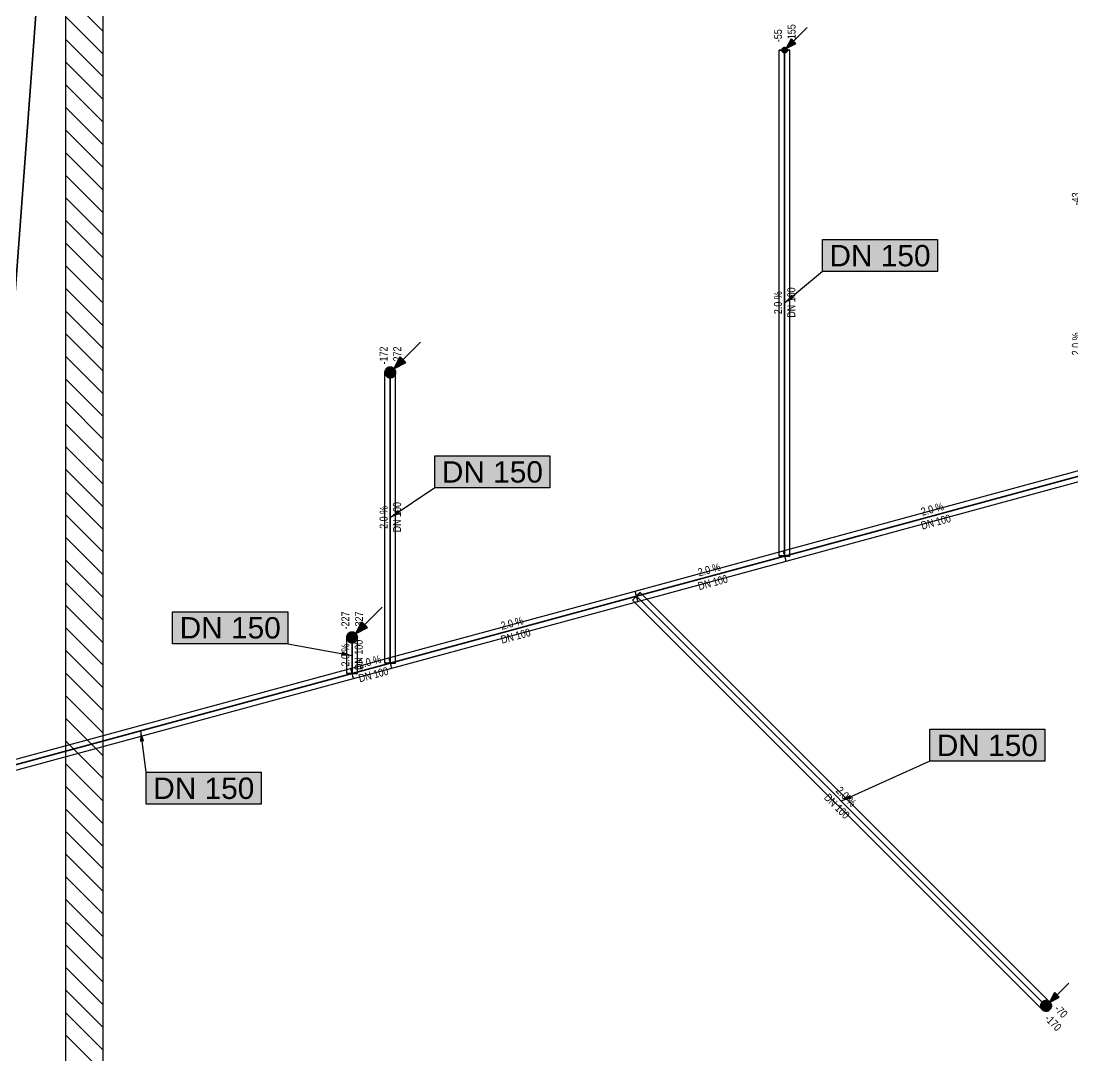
# Model space of a CAD drawing. Extents: x 1 to 1003, y -25 to 594.
# Drawn here: x 608.8 to 707.4, y 221.9 to 318.9 of the extents above; entities that cross this region are included whole.
import ezdxf

# ---------------------------------------------------------------- set-up
doc = ezdxf.new("R2010")
doc.units = 0
doc.layers.get('0').update_dxf_attribs({"lineweight": 25})
doc.layers.add('A_Aussenwand', color=7, linetype='Continuous', lineweight=25)
for name, color, linetype, lineweight, true_color in [('S_Regenwasser', 7, 'Continuous', 35, 0x0080ff), ('S_Schmutzwasser', 7, 'Continuous', 35, 0x808040), ('S_Text', 7, 'Continuous', 25, 0x004c00)]:
    doc.layers.add(name, color=color, linetype=linetype, lineweight=lineweight, true_color=true_color)
doc.styles.get("Standard").update_dxf_attribs({"font": 'arial.ttf'})

# ---------------------------------------------------------------- blocks, each defined once
blk = doc.blocks.new('Fallleitung Abwasser-A01H5FFBDT', base_point=(639.332, 260.644))
at = {"color": 0, "lineweight": -2}
for p, q in [((640.185, 261.497), (642.66, 263.972)), ((640.762, 262.606), (640.185, 261.497)), ((640.762, 262.606), (641.294, 262.074)), ((639.349, 261.273), (639.336, 261.209)), ((639.37, 261.335), (639.349, 261.273)), ((639.399, 261.394), (639.37, 261.335)), ((639.435, 261.448), (639.399, 261.394)), ((639.478, 261.497), (639.435, 261.448)), ((639.527, 261.54), (639.478, 261.497)), ((639.582, 261.577), (639.527, 261.54)), ((639.64, 261.605), (639.582, 261.577)), ((639.702, 261.626), (639.64, 261.605)), ((639.766, 261.639), (639.702, 261.626)), ((639.832, 261.644), (639.766, 261.639)), ((639.897, 261.639), (639.832, 261.644)), ((639.961, 261.626), (639.897, 261.639)), ((640.023, 261.605), (639.961, 261.626)), ((640.082, 261.577), (640.023, 261.605)), ((640.136, 261.54), (640.082, 261.577)), ((640.185, 261.497), (640.136, 261.54)), ((641.294, 262.074), (640.185, 261.497)), ((640.228, 261.448), (640.185, 261.497)), ((640.265, 261.394), (640.228, 261.448)), ((640.294, 261.335), (640.265, 261.394)), ((640.315, 261.273), (640.294, 261.335)), ((640.327, 261.209), (640.315, 261.273)), ((639.336, 261.209), (639.332, 261.144)), ((639.332, 261.144), (639.336, 261.078)), ((639.336, 261.078), (639.349, 261.014)), ((639.349, 261.014), (639.37, 260.952)), ((639.37, 260.952), (639.399, 260.894)), ((639.399, 260.894), (639.435, 260.839)), ((639.435, 260.839), (639.478, 260.79)), ((639.478, 260.79), (639.527, 260.747)), ((639.527, 260.747), (639.582, 260.71)), ((639.582, 260.71), (639.64, 260.682)), ((639.64, 260.682), (639.702, 260.661)), ((639.702, 260.661), (639.766, 260.648)), ((639.766, 260.648), (639.832, 260.644)), ((639.832, 260.644), (639.897, 260.648)), ((639.897, 260.648), (639.961, 260.661)), ((639.961, 260.661), (640.023, 260.682)), ((640.023, 260.682), (640.082, 260.71)), ((640.082, 260.71), (640.136, 260.747)), ((640.136, 260.747), (640.185, 260.79)), ((640.185, 260.79), (640.228, 260.839)), ((640.228, 260.839), (640.265, 260.894)), ((640.265, 260.894), (640.294, 260.952)), ((640.294, 260.952), (640.315, 261.014)), ((640.315, 261.014), (640.327, 261.078)), ((640.332, 261.144), (640.327, 261.209)), ((640.327, 261.078), (640.332, 261.144))]:
    blk.add_line(p, q, dxfattribs=at)
for points in [[(641.294, 262.074), (640.486, 262.074), (640.762, 262.606)], [(640.332, 261.144), (639.332, 261.144), (640.315, 261.273)], [(639.332, 261.144), (640.315, 261.273), (639.349, 261.273)], [(640.315, 261.273), (639.349, 261.273), (640.265, 261.394)], [(639.349, 261.273), (640.265, 261.394), (639.399, 261.394)], [(640.265, 261.394), (639.399, 261.394), (640.185, 261.497)], [(639.399, 261.394), (640.185, 261.497), (639.478, 261.497)], [(640.185, 261.497), (639.478, 261.497), (640.082, 261.577)], [(639.478, 261.497), (640.082, 261.577), (639.582, 261.577)], [(640.082, 261.577), (639.582, 261.577), (639.961, 261.626)], [(639.582, 261.577), (639.961, 261.626), (639.702, 261.626)], [(639.961, 261.626), (639.702, 261.626), (639.832, 261.644)], [(640.185, 261.497), (641.294, 262.074), (640.486, 262.074)], [(639.349, 261.014), (640.332, 261.144), (639.332, 261.144)], [(640.315, 261.014), (639.349, 261.014), (640.332, 261.144)], [(639.399, 260.894), (640.315, 261.014), (639.349, 261.014)], [(640.265, 260.894), (639.399, 260.894), (640.315, 261.014)], [(639.478, 260.79), (640.265, 260.894), (639.399, 260.894)], [(640.185, 260.79), (639.478, 260.79), (640.265, 260.894)], [(639.582, 260.71), (640.185, 260.79), (639.478, 260.79)], [(640.082, 260.71), (639.582, 260.71), (640.185, 260.79)], [(639.702, 260.661), (640.082, 260.71), (639.582, 260.71)], [(639.961, 260.661), (639.702, 260.661), (640.082, 260.71)], [(639.832, 260.644), (639.961, 260.661), (639.702, 260.661)]]:
    blk.add_solid(points, dxfattribs=at)
blk = doc.blocks.new('Fallleitung Abwasser-A01H5FFDDT', base_point=(642.917, 285.484))
at = {"color": 0, "lineweight": -2}
for p, q in [((643.771, 286.337), (646.246, 288.812)), ((644.348, 287.446), (643.771, 286.337)), ((644.88, 286.914), (643.771, 286.337)), ((644.348, 287.446), (644.88, 286.914)), ((642.922, 286.049), (642.918, 285.984)), ((642.918, 285.984), (642.922, 285.918)), ((642.935, 286.113), (642.922, 286.049)), ((642.922, 285.918), (642.935, 285.854)), ((642.956, 286.175), (642.935, 286.113)), ((642.984, 286.234), (642.956, 286.175)), ((643.021, 286.288), (642.984, 286.234)), ((643.064, 286.337), (643.021, 286.288)), ((643.113, 286.38), (643.064, 286.337)), ((643.168, 286.417), (643.113, 286.38)), ((643.226, 286.446), (643.168, 286.417)), ((643.288, 286.467), (643.226, 286.446)), ((643.352, 286.479), (643.288, 286.467)), ((643.418, 286.484), (643.352, 286.479)), ((643.483, 286.479), (643.418, 286.484)), ((643.547, 286.467), (643.483, 286.479)), ((643.609, 286.446), (643.547, 286.467)), ((643.668, 286.417), (643.609, 286.446)), ((643.722, 286.38), (643.668, 286.417)), ((643.771, 286.337), (643.722, 286.38)), ((643.814, 286.288), (643.771, 286.337)), ((643.851, 286.234), (643.814, 286.288)), ((643.879, 286.175), (643.851, 286.234)), ((643.9, 286.113), (643.879, 286.175)), ((643.913, 286.049), (643.9, 286.113)), ((643.9, 285.854), (643.913, 285.918)), ((643.918, 285.984), (643.913, 286.049)), ((643.913, 285.918), (643.918, 285.984)), ((642.935, 285.854), (642.956, 285.792)), ((642.956, 285.792), (642.984, 285.734)), ((642.984, 285.734), (643.021, 285.679)), ((643.021, 285.679), (643.064, 285.63)), ((643.064, 285.63), (643.113, 285.587)), ((643.113, 285.587), (643.168, 285.551)), ((643.168, 285.551), (643.226, 285.522)), ((643.226, 285.522), (643.288, 285.501)), ((643.288, 285.501), (643.352, 285.488)), ((643.352, 285.488), (643.418, 285.484)), ((643.418, 285.484), (643.483, 285.488)), ((643.483, 285.488), (643.547, 285.501)), ((643.547, 285.501), (643.609, 285.522)), ((643.609, 285.522), (643.668, 285.551)), ((643.668, 285.551), (643.722, 285.587)), ((643.722, 285.587), (643.771, 285.63)), ((643.771, 285.63), (643.814, 285.679)), ((643.814, 285.679), (643.851, 285.734)), ((643.851, 285.734), (643.879, 285.792)), ((643.879, 285.792), (643.9, 285.854))]:
    blk.add_line(p, q, dxfattribs=at)
for points in [[(643.771, 286.337), (644.88, 286.914), (644.071, 286.914)], [(644.88, 286.914), (644.071, 286.914), (644.348, 287.446)], [(643.918, 285.984), (642.918, 285.984), (643.9, 286.113)], [(642.918, 285.984), (643.9, 286.113), (642.935, 286.113)], [(642.935, 285.854), (643.918, 285.984), (642.918, 285.984)], [(643.9, 286.113), (642.935, 286.113), (643.851, 286.234)], [(642.935, 286.113), (643.851, 286.234), (642.984, 286.234)], [(643.9, 285.854), (642.935, 285.854), (643.918, 285.984)], [(643.851, 286.234), (642.984, 286.234), (643.771, 286.337)], [(642.984, 286.234), (643.771, 286.337), (643.064, 286.337)], [(643.771, 286.337), (643.064, 286.337), (643.668, 286.417)], [(643.064, 286.337), (643.668, 286.417), (643.168, 286.417)], [(643.668, 286.417), (643.168, 286.417), (643.547, 286.467)], [(643.168, 286.417), (643.547, 286.467), (643.288, 286.467)], [(643.547, 286.467), (643.288, 286.467), (643.418, 286.484)], [(642.984, 285.734), (643.9, 285.854), (642.935, 285.854)], [(643.851, 285.734), (642.984, 285.734), (643.9, 285.854)], [(643.064, 285.63), (643.851, 285.734), (642.984, 285.734)], [(643.771, 285.63), (643.064, 285.63), (643.851, 285.734)], [(643.168, 285.551), (643.771, 285.63), (643.064, 285.63)], [(643.668, 285.551), (643.168, 285.551), (643.771, 285.63)], [(643.288, 285.501), (643.668, 285.551), (643.168, 285.551)], [(643.547, 285.501), (643.288, 285.501), (643.668, 285.551)], [(643.418, 285.484), (643.547, 285.501), (643.288, 285.501)]]:
    blk.add_solid(points, dxfattribs=at)
blk = doc.blocks.new('Fallleitung Abwasser-A01H5FFFDT', base_point=(704.378, 226.111))
at = {"color": 0, "lineweight": -2}
for p, q in [((705.232, 226.965), (706.999, 228.732)), ((705.693, 227.852), (705.232, 226.965)), ((705.693, 227.852), (706.119, 227.427)), ((704.416, 226.803), (704.395, 226.741)), ((704.445, 226.861), (704.416, 226.803)), ((704.481, 226.916), (704.445, 226.861)), ((704.525, 226.965), (704.481, 226.916)), ((704.574, 227.008), (704.525, 226.965)), ((704.628, 227.044), (704.574, 227.008)), ((704.687, 227.073), (704.628, 227.044)), ((704.749, 227.094), (704.687, 227.073)), ((704.813, 227.107), (704.749, 227.094)), ((704.878, 227.111), (704.813, 227.107)), ((704.943, 227.107), (704.878, 227.111)), ((705.007, 227.094), (704.943, 227.107)), ((705.069, 227.073), (705.007, 227.094)), ((705.128, 227.044), (705.069, 227.073)), ((705.182, 227.008), (705.128, 227.044)), ((705.232, 226.965), (705.182, 227.008)), ((706.119, 227.427), (705.232, 226.965)), ((705.275, 226.916), (705.232, 226.965)), ((705.311, 226.861), (705.275, 226.916)), ((705.34, 226.803), (705.311, 226.861)), ((705.361, 226.741), (705.34, 226.803)), ((704.382, 226.677), (704.378, 226.611)), ((704.378, 226.611), (704.382, 226.546)), ((704.395, 226.741), (704.382, 226.677)), ((704.382, 226.546), (704.395, 226.482)), ((704.395, 226.482), (704.416, 226.42)), ((704.416, 226.42), (704.445, 226.361)), ((704.445, 226.361), (704.481, 226.307)), ((704.481, 226.307), (704.525, 226.258)), ((704.525, 226.258), (704.574, 226.215)), ((704.574, 226.215), (704.628, 226.178)), ((704.628, 226.178), (704.687, 226.149)), ((704.687, 226.149), (704.749, 226.128)), ((704.749, 226.128), (704.813, 226.116)), ((704.813, 226.116), (704.878, 226.111)), ((704.878, 226.111), (704.943, 226.116)), ((704.943, 226.116), (705.007, 226.128)), ((705.007, 226.128), (705.069, 226.149)), ((705.069, 226.149), (705.128, 226.178)), ((705.128, 226.178), (705.182, 226.215)), ((705.182, 226.215), (705.232, 226.258)), ((705.232, 226.258), (705.275, 226.307)), ((705.275, 226.307), (705.311, 226.361)), ((705.311, 226.361), (705.34, 226.42)), ((705.34, 226.42), (705.361, 226.482)), ((705.374, 226.677), (705.361, 226.741)), ((705.361, 226.482), (705.374, 226.546)), ((705.378, 226.611), (705.374, 226.677)), ((705.374, 226.546), (705.378, 226.611))]:
    blk.add_line(p, q, dxfattribs=at)
for points in [[(706.119, 227.427), (705.472, 227.427), (705.693, 227.852)], [(705.361, 226.741), (704.395, 226.741), (705.311, 226.861)], [(704.395, 226.741), (705.311, 226.861), (704.445, 226.861)], [(705.311, 226.861), (704.445, 226.861), (705.232, 226.965)], [(704.445, 226.861), (705.232, 226.965), (704.525, 226.965)], [(705.232, 226.965), (704.525, 226.965), (705.128, 227.044)], [(704.525, 226.965), (705.128, 227.044), (704.628, 227.044)], [(705.128, 227.044), (704.628, 227.044), (705.007, 227.094)], [(704.628, 227.044), (705.007, 227.094), (704.749, 227.094)], [(705.007, 227.094), (704.749, 227.094), (704.878, 227.111)], [(705.232, 226.965), (706.119, 227.427), (705.472, 227.427)], [(705.378, 226.611), (704.378, 226.611), (705.361, 226.741)], [(704.378, 226.611), (705.361, 226.741), (704.395, 226.741)], [(704.395, 226.482), (705.378, 226.611), (704.378, 226.611)], [(705.361, 226.482), (704.395, 226.482), (705.378, 226.611)], [(704.445, 226.361), (705.361, 226.482), (704.395, 226.482)], [(705.311, 226.361), (704.445, 226.361), (705.361, 226.482)], [(704.525, 226.258), (705.311, 226.361), (704.445, 226.361)], [(705.232, 226.258), (704.525, 226.258), (705.311, 226.361)], [(704.628, 226.178), (705.232, 226.258), (704.525, 226.258)], [(705.128, 226.178), (704.628, 226.178), (705.232, 226.258)], [(704.749, 226.128), (705.128, 226.178), (704.628, 226.178)], [(705.007, 226.128), (704.749, 226.128), (705.128, 226.178)], [(704.878, 226.111), (705.007, 226.128), (704.749, 226.128)]]:
    blk.add_solid(points, dxfattribs=at)
blk = doc.blocks.new('Fallleitung Abwasser-A01H5FFLDT', base_point=(680.125, 315.942))
at = {"color": 0, "lineweight": -2}
for p, q in [((680.552, 316.368), (682.496, 318.313)), ((681.013, 317.255), (680.552, 316.368)), ((681.439, 316.83), (680.552, 316.368)), ((681.013, 317.255), (681.439, 316.83)), ((680.127, 316.224), (680.125, 316.192)), ((680.125, 316.192), (680.127, 316.159)), ((680.133, 316.256), (680.127, 316.224)), ((680.127, 316.159), (680.133, 316.127)), ((680.144, 316.287), (680.133, 316.256)), ((680.133, 316.127), (680.144, 316.096)), ((680.158, 316.317), (680.144, 316.287)), ((680.144, 316.096), (680.158, 316.067)), ((680.176, 316.344), (680.158, 316.317)), ((680.158, 316.067), (680.176, 316.039)), ((680.198, 316.368), (680.176, 316.344)), ((680.176, 316.039), (680.198, 316.015)), ((680.223, 316.39), (680.198, 316.368)), ((680.198, 316.015), (680.223, 315.993)), ((680.25, 316.408), (680.223, 316.39)), ((680.223, 315.993), (680.25, 315.975)), ((680.279, 316.423), (680.25, 316.408)), ((680.25, 315.975), (680.279, 315.961)), ((680.31, 316.433), (680.279, 316.423)), ((680.279, 315.961), (680.31, 315.95)), ((680.342, 316.439), (680.31, 316.433)), ((680.31, 315.95), (680.342, 315.944)), ((680.375, 316.442), (680.342, 316.439)), ((680.342, 315.944), (680.375, 315.942)), ((680.407, 316.439), (680.375, 316.442)), ((680.375, 315.942), (680.407, 315.944)), ((680.439, 316.433), (680.407, 316.439)), ((680.407, 315.944), (680.439, 315.95)), ((680.47, 316.423), (680.439, 316.433)), ((680.439, 315.95), (680.47, 315.961)), ((680.5, 316.408), (680.47, 316.423)), ((680.47, 315.961), (680.5, 315.975)), ((680.527, 316.39), (680.5, 316.408)), ((680.5, 315.975), (680.527, 315.993)), ((680.552, 316.368), (680.527, 316.39)), ((680.527, 315.993), (680.552, 316.015)), ((680.573, 316.344), (680.552, 316.368)), ((680.552, 316.015), (680.573, 316.039)), ((680.591, 316.317), (680.573, 316.344)), ((680.573, 316.039), (680.591, 316.067)), ((680.606, 316.287), (680.591, 316.317)), ((680.591, 316.067), (680.606, 316.096)), ((680.616, 316.256), (680.606, 316.287)), ((680.606, 316.096), (680.616, 316.127)), ((680.623, 316.224), (680.616, 316.256)), ((680.616, 316.127), (680.623, 316.159)), ((680.625, 316.192), (680.623, 316.224)), ((680.623, 316.159), (680.625, 316.192))]:
    blk.add_line(p, q, dxfattribs=at)
for points in [[(680.552, 316.368), (681.439, 316.83), (680.792, 316.83)], [(681.439, 316.83), (680.792, 316.83), (681.013, 317.255)], [(680.625, 316.192), (680.125, 316.192), (680.616, 316.256)], [(680.125, 316.192), (680.616, 316.256), (680.133, 316.256)], [(680.133, 316.127), (680.625, 316.192), (680.125, 316.192)], [(680.616, 316.256), (680.133, 316.256), (680.591, 316.317)], [(680.133, 316.256), (680.591, 316.317), (680.158, 316.317)], [(680.616, 316.127), (680.133, 316.127), (680.625, 316.192)], [(680.158, 316.067), (680.616, 316.127), (680.133, 316.127)], [(680.591, 316.317), (680.158, 316.317), (680.552, 316.368)], [(680.158, 316.317), (680.552, 316.368), (680.198, 316.368)], [(680.591, 316.067), (680.158, 316.067), (680.616, 316.127)], [(680.198, 316.015), (680.591, 316.067), (680.158, 316.067)], [(680.552, 316.368), (680.198, 316.368), (680.5, 316.408)], [(680.198, 316.368), (680.5, 316.408), (680.25, 316.408)], [(680.552, 316.015), (680.198, 316.015), (680.591, 316.067)], [(680.25, 315.975), (680.552, 316.015), (680.198, 316.015)], [(680.5, 316.408), (680.25, 316.408), (680.439, 316.433)], [(680.25, 316.408), (680.439, 316.433), (680.31, 316.433)], [(680.5, 315.975), (680.25, 315.975), (680.552, 316.015)], [(680.31, 315.95), (680.5, 315.975), (680.25, 315.975)], [(680.439, 316.433), (680.31, 316.433), (680.375, 316.442)], [(680.439, 315.95), (680.31, 315.95), (680.5, 315.975)], [(680.375, 315.942), (680.439, 315.95), (680.31, 315.95)]]:
    blk.add_solid(points, dxfattribs=at)
blk = doc.blocks.new('Wand-A01H5FFTDT', base_point=(612.997, 166.571))
at = {"color": 0, "linetype": 'ByBlock', "lineweight": -2, "ltscale": 0.25}
for p, q in [((612.998, 166.571), (612.998, 346.6)), ((616.498, 170.071), (616.498, 343.1))]:
    blk.add_line(p, q, dxfattribs=at)
at = {"color": 0, "lineweight": -2}
for p, q in [((616.498, 317.928), (612.998, 321.428)), ((616.498, 315.807), (612.998, 319.307)), ((616.498, 313.685), (612.998, 317.185)), ((616.498, 311.564), (612.998, 315.064)), ((616.498, 309.443), (612.998, 312.943)), ((616.498, 307.321), (612.998, 310.821)), ((616.498, 305.2), (612.998, 308.7)), ((616.498, 303.079), (612.998, 306.579)), ((616.498, 300.957), (612.998, 304.457)), ((616.498, 298.836), (612.998, 302.336)), ((616.498, 296.715), (612.998, 300.215)), ((616.498, 294.593), (612.998, 298.093)), ((616.498, 292.472), (612.998, 295.972)), ((616.498, 290.351), (612.998, 293.851)), ((616.498, 288.229), (612.998, 291.729)), ((616.498, 286.108), (612.998, 289.608)), ((616.498, 283.987), (612.998, 287.487)), ((616.498, 281.865), (612.998, 285.365)), ((616.498, 279.744), (612.998, 283.244)), ((616.498, 277.623), (612.998, 281.123)), ((616.498, 275.501), (612.998, 279.001)), ((616.498, 273.38), (612.998, 276.88)), ((616.498, 271.259), (612.998, 274.759)), ((616.498, 269.137), (612.998, 272.637)), ((616.498, 267.016), (612.998, 270.516)), ((616.498, 264.895), (612.998, 268.395)), ((616.498, 262.774), (612.998, 266.274)), ((616.498, 260.652), (612.998, 264.152)), ((616.498, 258.531), (612.998, 262.031)), ((616.498, 256.41), (612.998, 259.91)), ((616.498, 254.288), (612.998, 257.788)), ((616.498, 252.167), (612.998, 255.667)), ((616.498, 250.046), (612.998, 253.546)), ((616.498, 247.924), (612.998, 251.424)), ((616.498, 245.803), (612.998, 249.303)), ((616.498, 243.682), (612.998, 247.182)), ((616.498, 241.56), (612.998, 245.06)), ((616.498, 239.439), (612.998, 242.939)), ((616.498, 237.318), (612.998, 240.818)), ((616.498, 235.196), (612.998, 238.696)), ((616.498, 233.075), (612.998, 236.575)), ((616.498, 230.954), (612.998, 234.454)), ((616.498, 228.832), (612.998, 232.332)), ((616.498, 226.711), (612.998, 230.211)), ((616.498, 224.59), (612.998, 228.09)), ((616.498, 222.468), (612.998, 225.968)), ((616.498, 220.347), (612.998, 223.847))]:
    blk.add_line(p, q, dxfattribs=at)
blk = doc.blocks.new('Abwasserleitung-A01H5FGVDT', base_point=(666.487, 226.965))
at = {"color": 0, "linetype": 'ByBlock', "lineweight": -2, "ltscale": 0.35}
blk.add_line((704.525, 226.965), (666.487, 265.003), dxfattribs=at)
blk = doc.blocks.new('Bauteilbeschriftung-A01H5FGXDT', base_point=(685.682, 245.807))
at = {"color": 0, "lineweight": -2}
for p, q in [((693.972, 252.531), (704.762, 252.531)), ((693.972, 249.531), (693.972, 252.531)), ((704.762, 252.531), (704.762, 249.531)), ((704.762, 249.531), (693.972, 249.531))]:
    blk.add_line(p, q, dxfattribs=at)
at = {"color": 0, "linetype": 'ByBlock', "lineweight": -2, "ltscale": 0.25}
blk.add_line((693.972, 249.531), (685.682, 245.807), dxfattribs=at)
at = {"color": 7, "linetype": 'ByBlock', "lineweight": -2, "ltscale": 0.25, "true_color": 0xffffff}
for points in [[(693.972, 249.531), (704.762, 249.531), (693.972, 252.531)], [(704.762, 249.531), (693.972, 252.531), (704.762, 252.531)]]:
    blk.add_solid(points, dxfattribs=at)
at = {"color": 0, "linetype": 'ByBlock', "lineweight": -2, "ltscale": 0.25}
for points in [[(685.682, 245.807), (686.676, 246.034), (686.001, 246.034)], [(686.676, 246.034), (686.001, 246.034), (686.513, 246.399)]]:
    blk.add_solid(points, dxfattribs=at)
at = {"color": 0, "linetype": 'ByBlock', "lineweight": -2, "ltscale": 0.25, "insert": (694.639, 252.031), "char_height": 2, "attachment_point": 1}
blk.add_mtext('{\\fArial;DN 150}', dxfattribs=at)
blk = doc.blocks.new('Distributor Abwasserleitung-A01H5FGZDT', base_point=(666.076, 264.605))
at = {"color": 0, "lineweight": 13}
blk.add_line((666.487, 265.003), (666.487, 265.003), dxfattribs=at)
blk = doc.blocks.new('Abwasserleitung-A01H5FH1DT', base_point=(680.375, 268.774))
at = {"color": 0, "linetype": 'ByBlock', "lineweight": -2, "ltscale": 0.35}
blk.add_line((680.375, 315.942), (680.375, 268.774), dxfattribs=at)
blk = doc.blocks.new('Bauteilbeschriftung-A01H5FH3DT', base_point=(680.375, 292.483))
at = {"color": 0, "lineweight": -2}
for p, q in [((683.913, 298.433), (694.702, 298.433)), ((683.913, 295.433), (683.913, 298.433)), ((694.702, 298.433), (694.702, 295.433)), ((694.702, 295.433), (683.913, 295.433))]:
    blk.add_line(p, q, dxfattribs=at)
at = {"color": 0, "linetype": 'ByBlock', "lineweight": -2, "ltscale": 0.25}
blk.add_line((683.913, 295.433), (680.375, 292.483), dxfattribs=at)
at = {"color": 7, "linetype": 'ByBlock', "lineweight": -2, "ltscale": 0.25, "true_color": 0xffffff}
for points in [[(683.913, 295.433), (694.702, 295.433), (683.913, 298.433)], [(694.702, 295.433), (683.913, 298.433), (694.702, 298.433)]]:
    blk.add_solid(points, dxfattribs=at)
at = {"color": 0, "linetype": 'ByBlock', "lineweight": -2, "ltscale": 0.25}
for points in [[(680.375, 292.483), (681.271, 292.97), (680.767, 292.97)], [(681.271, 292.97), (680.767, 292.97), (681.015, 293.277)]]:
    blk.add_solid(points, dxfattribs=at)
at = {"color": 0, "linetype": 'ByBlock', "lineweight": -2, "ltscale": 0.25, "insert": (684.58, 297.933), "char_height": 2, "attachment_point": 1}
blk.add_mtext('{\\fArial;DN 150}', dxfattribs=at)
blk = doc.blocks.new('Abwasserleitung-A01H5FH5DT', base_point=(666.487, 265.003))
at = {"color": 0, "linetype": 'ByBlock', "lineweight": -2, "ltscale": 0.35}
blk.add_line((666.487, 265.003), (680.375, 268.774), dxfattribs=at)
blk = doc.blocks.new('Distributor Abwasserleitung-A01H5FH7DT', base_point=(679.964, 268.495))
at = {"color": 0, "lineweight": 13}
blk.add_line((680.375, 268.774), (680.375, 268.774), dxfattribs=at)
blk = doc.blocks.new('Abwasserleitung-A01H5FHDDT', base_point=(643.417, 258.739))
at = {"color": 0, "linetype": 'ByBlock', "lineweight": -2, "ltscale": 0.35}
blk.add_line((643.418, 285.484), (643.418, 258.739), dxfattribs=at)
blk = doc.blocks.new('Bauteilbeschriftung-A01H5FHFDT', base_point=(643.417, 272.361))
at = {"color": 0, "lineweight": -2}
for p, q in [((647.587, 278.16), (658.376, 278.16)), ((647.587, 275.16), (647.587, 278.16)), ((658.376, 278.16), (658.376, 275.16)), ((658.376, 275.16), (647.587, 275.16))]:
    blk.add_line(p, q, dxfattribs=at)
at = {"color": 0, "linetype": 'ByBlock', "lineweight": -2, "ltscale": 0.25}
blk.add_line((647.587, 275.16), (643.418, 272.361), dxfattribs=at)
at = {"color": 7, "linetype": 'ByBlock', "lineweight": -2, "ltscale": 0.25, "true_color": 0xffffff}
for points in [[(647.587, 275.16), (658.376, 275.16), (647.587, 278.16)], [(658.376, 275.16), (647.587, 278.16), (658.376, 278.16)]]:
    blk.add_solid(points, dxfattribs=at)
at = {"color": 0, "linetype": 'ByBlock', "lineweight": -2, "ltscale": 0.25}
for points in [[(644.359, 272.752), (643.806, 272.752), (644.136, 273.085)], [(643.418, 272.361), (644.359, 272.752), (643.806, 272.752)]]:
    blk.add_solid(points, dxfattribs=at)
at = {"color": 0, "linetype": 'ByBlock', "lineweight": -2, "ltscale": 0.25, "insert": (648.253, 277.66), "char_height": 2, "attachment_point": 1}
blk.add_mtext('{\\fArial;DN 150}', dxfattribs=at)
blk = doc.blocks.new('Abwasserleitung-A01H5FHHDT', base_point=(643.417, 258.739))
at = {"color": 0, "linetype": 'ByBlock', "lineweight": -2, "ltscale": 0.35}
blk.add_line((643.418, 258.739), (666.487, 265.003), dxfattribs=at)
blk = doc.blocks.new('Distributor Abwasserleitung-A01H5FHJDT', base_point=(643.006, 258.459))
at = {"color": 0, "lineweight": 13}
blk.add_line((643.418, 258.739), (643.418, 258.739), dxfattribs=at)
blk = doc.blocks.new('Abwasserleitung-A01H5FHLDT', base_point=(639.832, 257.765))
at = {"color": 0, "linetype": 'ByBlock', "lineweight": -2, "ltscale": 0.35}
blk.add_line((639.832, 260.644), (639.832, 257.765), dxfattribs=at)
blk = doc.blocks.new('Bauteilbeschriftung-A01H5FHNDT', base_point=(623.015, 259.436))
at = {"color": 0, "lineweight": -2}
for p, q in [((623.015, 263.548), (633.804, 263.548)), ((623.015, 260.548), (623.015, 263.548)), ((633.804, 263.548), (633.804, 260.548)), ((633.804, 260.548), (623.015, 260.548))]:
    blk.add_line(p, q, dxfattribs=at)
at = {"color": 0, "linetype": 'ByBlock', "lineweight": -2, "ltscale": 0.25}
blk.add_line((633.804, 260.548), (639.832, 259.454), dxfattribs=at)
at = {"color": 7, "linetype": 'ByBlock', "lineweight": -2, "ltscale": 0.25, "true_color": 0xffffff}
for points in [[(623.015, 260.548), (633.804, 260.548), (623.015, 263.548)], [(633.804, 260.548), (623.015, 263.548), (633.804, 263.548)]]:
    blk.add_solid(points, dxfattribs=at)
at = {"color": 0, "linetype": 'ByBlock', "lineweight": -2, "ltscale": 0.25}
for points in [[(638.812, 259.436), (639.832, 259.454), (638.815, 259.454)], [(639.832, 259.454), (638.815, 259.454), (638.884, 259.83)]]:
    blk.add_solid(points, dxfattribs=at)
at = {"color": 0, "linetype": 'ByBlock', "lineweight": -2, "ltscale": 0.25, "insert": (623.682, 263.048), "char_height": 2, "attachment_point": 1}
blk.add_mtext('{\\fArial;DN 150}', dxfattribs=at)
blk = doc.blocks.new('Abwasserleitung-A01H5FHPDT', base_point=(548.06, 232.844))
at = {"color": 0, "linetype": 'ByBlock', "lineweight": -2, "ltscale": 0.35}
blk.add_line((548.06, 232.844), (639.832, 257.765), dxfattribs=at)
blk = doc.blocks.new('Bauteilbeschriftung-A01H5FHTDT', base_point=(619.959, 245.505))
at = {"color": 0, "linetype": 'ByBlock', "lineweight": -2, "ltscale": 0.25}
blk.add_line((620.538, 248.505), (620.027, 252.387), dxfattribs=at)
at = {"color": 0, "lineweight": -2}
for p, q in [((620.538, 248.505), (631.331, 248.505)), ((620.538, 245.505), (620.538, 248.505)), ((631.331, 248.505), (631.331, 245.505)), ((631.331, 245.505), (620.538, 245.505))]:
    blk.add_line(p, q, dxfattribs=at)
at = {"color": 0, "linetype": 'ByBlock', "lineweight": -2, "ltscale": 0.25}
for points in [[(620.356, 251.421), (619.963, 251.421), (620.027, 252.387)], [(619.959, 251.369), (620.356, 251.421), (619.963, 251.421)]]:
    blk.add_solid(points, dxfattribs=at)
at = {"color": 7, "linetype": 'ByBlock', "lineweight": -2, "ltscale": 0.25, "true_color": 0xffffff}
for points in [[(620.538, 245.505), (631.331, 245.505), (620.538, 248.505)], [(631.331, 245.505), (620.538, 248.505), (631.331, 248.505)]]:
    blk.add_solid(points, dxfattribs=at)
at = {"color": 0, "linetype": 'ByBlock', "lineweight": -2, "ltscale": 0.25, "insert": (621.205, 248.005), "char_height": 2, "attachment_point": 1}
blk.add_mtext('{\\fArial;DN 150}', dxfattribs=at)
blk = doc.blocks.new('Abwasserleitung-A01H5FHVDT', base_point=(639.832, 257.765))
at = {"color": 0, "linetype": 'ByBlock', "lineweight": -2, "ltscale": 0.35}
blk.add_line((639.832, 257.765), (643.418, 258.739), dxfattribs=at)
blk = doc.blocks.new('Distributor Abwasserleitung-A01H5FHXDT', base_point=(639.421, 257.486))
at = {"color": 0, "lineweight": 13}
blk.add_line((639.832, 257.765), (639.832, 257.765), dxfattribs=at)
blk = doc.blocks.new('Abwasserleitung-A01H5FIDDT', base_point=(680.375, 268.774))
at = {"color": 0, "linetype": 'ByBlock', "lineweight": -2, "ltscale": 0.35}
blk.add_line((680.375, 268.774), (708.299, 276.357), dxfattribs=at)
blk = doc.blocks.new('Abwasser Schnellansicht-A01H5FILDT', base_point=(545.024, 224.217))
at = {"color": 0, "linetype": 'ByBlock', "lineweight": -2, "ltscale": 0.25}
for p, q in [((679.892, 316.194), (679.875, 316.192)), ((679.875, 316.192), (679.892, 316.189)), ((679.875, 268.774), (679.875, 316.192)), ((679.942, 316.197), (679.892, 316.194)), ((679.892, 316.189), (679.942, 316.187)), ((680.021, 316.199), (679.942, 316.197)), ((679.942, 316.187), (680.021, 316.185)), ((680.125, 316.2), (680.021, 316.199)), ((680.021, 316.185), (680.125, 316.183)), ((680.245, 316.201), (680.125, 316.2)), ((680.125, 316.183), (680.245, 316.182)), ((680.375, 316.202), (680.245, 316.201)), ((680.245, 316.182), (680.375, 316.182)), ((680.504, 316.201), (680.375, 316.202)), ((680.375, 316.182), (680.504, 316.182)), ((680.625, 316.2), (680.504, 316.201)), ((680.504, 316.182), (680.625, 316.183)), ((680.728, 316.199), (680.625, 316.2)), ((680.625, 316.183), (680.728, 316.185)), ((680.808, 316.197), (680.728, 316.199)), ((680.728, 316.185), (680.808, 316.187)), ((680.858, 316.194), (680.808, 316.197)), ((680.808, 316.187), (680.858, 316.189)), ((680.875, 316.192), (680.858, 316.194)), ((680.858, 316.189), (680.875, 316.192)), ((680.875, 268.774), (680.875, 316.192)), ((642.935, 285.986), (642.918, 285.984)), ((642.918, 285.984), (642.935, 285.981)), ((642.918, 258.739), (642.918, 285.984)), ((642.984, 285.989), (642.935, 285.986)), ((642.935, 285.981), (642.984, 285.979)), ((643.064, 285.991), (642.984, 285.989)), ((642.984, 285.979), (643.064, 285.977)), ((643.168, 285.992), (643.064, 285.991)), ((643.064, 285.977), (643.168, 285.975)), ((643.288, 285.993), (643.168, 285.992)), ((643.168, 285.975), (643.288, 285.974)), ((643.418, 285.994), (643.288, 285.993)), ((643.288, 285.974), (643.418, 285.974)), ((643.547, 285.993), (643.418, 285.994)), ((643.418, 285.974), (643.547, 285.974)), ((643.668, 285.992), (643.547, 285.993)), ((643.547, 285.974), (643.668, 285.975)), ((643.771, 285.991), (643.668, 285.992)), ((643.668, 285.975), (643.771, 285.977)), ((643.851, 285.989), (643.771, 285.991)), ((643.771, 285.977), (643.851, 285.979)), ((643.9, 285.986), (643.851, 285.989)), ((643.851, 285.979), (643.9, 285.981)), ((643.918, 285.984), (643.9, 285.986)), ((643.9, 285.981), (643.918, 285.984)), ((643.918, 258.739), (643.918, 285.984)), ((680.244, 269.257), (708.168, 276.84)), ((680.506, 268.292), (708.43, 275.875)), ((666.356, 265.485), (680.244, 269.257)), ((680.251, 269.241), (680.244, 269.257)), ((680.244, 269.257), (680.246, 269.24)), ((680.251, 269.241), (680.244, 269.257)), ((680.244, 269.257), (680.246, 269.24)), ((680.246, 269.24), (680.256, 269.191)), ((680.246, 269.24), (680.256, 269.191)), ((680.266, 269.194), (680.251, 269.241)), ((680.266, 269.194), (680.251, 269.241)), ((680.256, 269.191), (680.275, 269.114)), ((680.256, 269.191), (680.275, 269.114)), ((680.289, 269.117), (680.266, 269.194)), ((680.289, 269.117), (680.266, 269.194)), ((666.618, 264.52), (680.506, 268.292)), ((679.892, 268.777), (679.875, 268.774)), ((679.875, 268.774), (679.892, 268.772)), ((679.942, 268.779), (679.892, 268.777)), ((679.892, 268.772), (679.942, 268.769)), ((680.021, 268.781), (679.942, 268.779)), ((679.942, 268.769), (680.021, 268.767)), ((680.125, 268.783), (680.021, 268.781)), ((680.021, 268.767), (680.125, 268.766)), ((680.245, 268.784), (680.125, 268.783)), ((680.125, 268.766), (680.245, 268.765)), ((680.375, 268.784), (680.245, 268.784)), ((680.245, 268.765), (680.375, 268.764)), ((680.275, 269.114), (680.301, 269.013)), ((680.275, 269.114), (680.301, 269.013)), ((680.318, 269.018), (680.289, 269.117)), ((680.318, 269.018), (680.289, 269.117)), ((680.301, 269.013), (680.332, 268.897)), ((680.301, 269.013), (680.332, 268.897)), ((680.35, 268.902), (680.318, 269.018)), ((680.35, 268.902), (680.318, 269.018)), ((680.332, 268.897), (680.365, 268.772)), ((680.332, 268.897), (680.365, 268.772)), ((680.384, 268.777), (680.35, 268.902)), ((680.384, 268.777), (680.35, 268.902)), ((680.365, 268.772), (680.399, 268.647)), ((680.365, 268.772), (680.399, 268.647)), ((680.504, 268.784), (680.375, 268.784)), ((680.375, 268.764), (680.504, 268.765)), ((680.418, 268.652), (680.384, 268.777)), ((680.418, 268.652), (680.384, 268.777)), ((680.399, 268.647), (680.432, 268.531)), ((680.399, 268.647), (680.432, 268.531)), ((680.449, 268.535), (680.418, 268.652)), ((680.449, 268.535), (680.418, 268.652)), ((680.432, 268.531), (680.461, 268.431)), ((680.432, 268.531), (680.461, 268.431)), ((680.474, 268.435), (680.449, 268.535)), ((680.474, 268.435), (680.449, 268.535)), ((680.461, 268.431), (680.483, 268.355)), ((680.461, 268.431), (680.483, 268.355)), ((680.493, 268.358), (680.474, 268.435)), ((680.493, 268.358), (680.474, 268.435)), ((680.483, 268.355), (680.499, 268.308)), ((680.483, 268.355), (680.499, 268.308)), ((680.504, 268.309), (680.493, 268.358)), ((680.504, 268.309), (680.493, 268.358)), ((680.499, 268.308), (680.506, 268.292)), ((680.499, 268.308), (680.506, 268.292)), ((680.625, 268.783), (680.504, 268.784)), ((680.504, 268.765), (680.625, 268.766)), ((680.506, 268.292), (680.504, 268.309)), ((680.506, 268.292), (680.504, 268.309)), ((680.728, 268.781), (680.625, 268.783)), ((680.625, 268.766), (680.728, 268.767)), ((680.808, 268.779), (680.728, 268.781)), ((680.728, 268.767), (680.808, 268.769)), ((680.858, 268.777), (680.808, 268.779)), ((680.808, 268.769), (680.858, 268.772)), ((680.875, 268.774), (680.858, 268.777)), ((680.858, 268.772), (680.875, 268.774)), ((643.286, 259.221), (666.356, 265.485)), ((666.362, 265.47), (666.356, 265.485)), ((666.356, 265.485), (666.357, 265.468)), ((666.362, 265.47), (666.356, 265.485)), ((666.356, 265.485), (666.357, 265.468)), ((666.357, 265.468), (666.368, 265.42)), ((666.357, 265.468), (666.368, 265.42)), ((666.378, 265.422), (666.362, 265.47)), ((666.378, 265.422), (666.362, 265.47)), ((666.368, 265.42), (666.387, 265.342)), ((666.368, 265.42), (666.387, 265.342)), ((666.401, 265.346), (666.378, 265.422)), ((666.401, 265.346), (666.378, 265.422)), ((666.387, 265.342), (666.413, 265.242)), ((666.387, 265.342), (666.413, 265.242)), ((666.429, 265.246), (666.401, 265.346)), ((666.429, 265.246), (666.401, 265.346)), ((666.413, 265.242), (666.443, 265.125)), ((666.413, 265.242), (666.443, 265.125)), ((666.462, 265.13), (666.429, 265.246)), ((666.462, 265.13), (666.429, 265.246)), ((666.732, 265.258), (666.657, 265.186)), ((666.669, 265.174), (666.742, 265.248)), ((666.789, 265.313), (666.732, 265.258)), ((666.742, 265.248), (666.796, 265.306)), ((666.826, 265.346), (666.789, 265.313)), ((666.796, 265.306), (666.83, 265.343)), ((666.84, 265.357), (666.826, 265.346)), ((666.83, 265.343), (666.84, 265.357)), ((666.84, 265.357), (705.232, 226.965)), ((643.549, 258.256), (666.618, 264.52)), ((666.143, 264.663), (666.133, 264.649)), ((666.133, 264.649), (666.147, 264.66)), ((666.133, 264.649), (704.525, 226.258)), ((666.177, 264.7), (666.143, 264.663)), ((666.147, 264.66), (666.184, 264.693)), ((666.232, 264.758), (666.177, 264.7)), ((666.184, 264.693), (666.242, 264.748)), ((666.304, 264.832), (666.232, 264.758)), ((666.242, 264.748), (666.316, 264.82)), ((666.388, 264.918), (666.304, 264.832)), ((666.316, 264.82), (666.402, 264.905)), ((666.479, 265.01), (666.388, 264.918)), ((666.402, 264.905), (666.494, 264.996)), ((666.443, 265.125), (666.477, 265)), ((666.443, 265.125), (666.477, 265)), ((666.496, 265.006), (666.462, 265.13)), ((666.496, 265.006), (666.462, 265.13)), ((666.477, 265), (666.511, 264.876)), ((666.477, 265), (666.511, 264.876)), ((666.571, 265.101), (666.479, 265.01)), ((666.494, 264.996), (666.585, 265.088)), ((666.53, 264.881), (666.496, 265.006)), ((666.53, 264.881), (666.496, 265.006)), ((666.511, 264.876), (666.544, 264.759)), ((666.511, 264.876), (666.544, 264.759)), ((666.56, 264.764), (666.53, 264.881)), ((666.56, 264.764), (666.53, 264.881)), ((666.544, 264.759), (666.572, 264.66)), ((666.544, 264.759), (666.572, 264.66)), ((666.586, 264.664), (666.56, 264.764)), ((666.586, 264.664), (666.56, 264.764)), ((666.657, 265.186), (666.571, 265.101)), ((666.572, 264.66), (666.595, 264.584)), ((666.572, 264.66), (666.595, 264.584)), ((666.585, 265.088), (666.669, 265.174)), ((666.605, 264.586), (666.586, 264.664)), ((666.605, 264.586), (666.586, 264.664)), ((666.595, 264.584), (666.611, 264.536)), ((666.595, 264.584), (666.611, 264.536)), ((666.616, 264.538), (666.605, 264.586)), ((666.616, 264.538), (666.605, 264.586)), ((666.611, 264.536), (666.618, 264.52)), ((666.611, 264.536), (666.618, 264.52)), ((666.618, 264.52), (666.616, 264.538)), ((666.618, 264.52), (666.616, 264.538)), ((639.349, 261.146), (639.332, 261.144)), ((639.332, 261.144), (639.349, 261.141)), ((639.332, 257.765), (639.332, 261.144)), ((639.399, 261.149), (639.349, 261.146)), ((639.349, 261.141), (639.399, 261.139)), ((639.478, 261.151), (639.399, 261.149)), ((639.399, 261.139), (639.478, 261.136)), ((639.582, 261.152), (639.478, 261.151)), ((639.478, 261.136), (639.582, 261.135)), ((639.702, 261.153), (639.582, 261.152)), ((639.582, 261.135), (639.702, 261.134)), ((639.832, 261.154), (639.702, 261.153)), ((639.702, 261.134), (639.832, 261.134)), ((639.961, 261.153), (639.832, 261.154)), ((639.832, 261.134), (639.961, 261.134)), ((640.082, 261.152), (639.961, 261.153)), ((639.961, 261.134), (640.082, 261.135)), ((640.185, 261.151), (640.082, 261.152)), ((640.082, 261.135), (640.185, 261.136)), ((640.265, 261.149), (640.185, 261.151)), ((640.185, 261.136), (640.265, 261.139)), ((640.315, 261.146), (640.265, 261.149)), ((640.265, 261.139), (640.315, 261.141)), ((640.332, 261.144), (640.315, 261.146)), ((640.315, 261.141), (640.332, 261.144)), ((640.332, 257.765), (640.332, 261.144)), ((639.701, 258.247), (643.286, 259.221)), ((642.935, 258.741), (642.918, 258.739)), ((642.918, 258.739), (642.935, 258.736)), ((642.984, 258.744), (642.935, 258.741)), ((642.935, 258.736), (642.984, 258.734)), ((643.064, 258.746), (642.984, 258.744)), ((642.984, 258.734), (643.064, 258.731)), ((643.168, 258.747), (643.064, 258.746)), ((643.064, 258.731), (643.168, 258.73)), ((643.288, 258.748), (643.168, 258.747)), ((643.168, 258.73), (643.288, 258.729)), ((643.293, 259.205), (643.286, 259.221)), ((643.286, 259.221), (643.288, 259.204)), ((643.293, 259.205), (643.286, 259.221)), ((643.286, 259.221), (643.288, 259.204)), ((643.288, 259.204), (643.299, 259.155)), ((643.288, 259.204), (643.299, 259.155)), ((643.418, 258.749), (643.288, 258.748)), ((643.288, 258.729), (643.418, 258.729)), ((643.309, 259.158), (643.293, 259.205)), ((643.309, 259.158), (643.293, 259.205)), ((643.299, 259.155), (643.318, 259.078)), ((643.299, 259.155), (643.318, 259.078)), ((643.332, 259.082), (643.309, 259.158)), ((643.332, 259.082), (643.309, 259.158)), ((643.318, 259.078), (643.344, 258.978)), ((643.318, 259.078), (643.344, 258.978)), ((643.36, 258.982), (643.332, 259.082)), ((643.36, 258.982), (643.332, 259.082)), ((643.344, 258.978), (643.374, 258.861)), ((643.344, 258.978), (643.374, 258.861)), ((643.393, 258.866), (643.36, 258.982)), ((643.393, 258.866), (643.36, 258.982)), ((643.374, 258.861), (643.408, 258.736)), ((643.374, 258.861), (643.408, 258.736)), ((643.427, 258.741), (643.393, 258.866)), ((643.427, 258.741), (643.393, 258.866)), ((643.408, 258.736), (643.442, 258.611)), ((643.408, 258.736), (643.442, 258.611)), ((643.547, 258.748), (643.418, 258.749)), ((643.418, 258.729), (643.547, 258.729)), ((643.461, 258.616), (643.427, 258.741)), ((643.461, 258.616), (643.427, 258.741)), ((643.442, 258.611), (643.475, 258.495)), ((643.442, 258.611), (643.475, 258.495)), ((643.491, 258.5), (643.461, 258.616)), ((643.491, 258.5), (643.461, 258.616)), ((643.475, 258.495), (643.503, 258.395)), ((643.475, 258.495), (643.503, 258.395)), ((643.517, 258.399), (643.491, 258.5)), ((643.517, 258.399), (643.491, 258.5)), ((643.503, 258.395), (643.526, 258.319)), ((643.503, 258.395), (643.526, 258.319)), ((643.536, 258.322), (643.517, 258.399)), ((643.536, 258.322), (643.517, 258.399)), ((643.526, 258.319), (643.542, 258.272)), ((643.526, 258.319), (643.542, 258.272)), ((643.547, 258.273), (643.536, 258.322)), ((643.547, 258.273), (643.536, 258.322)), ((643.668, 258.747), (643.547, 258.748)), ((643.547, 258.729), (643.668, 258.73)), ((643.771, 258.746), (643.668, 258.747)), ((643.668, 258.73), (643.771, 258.731)), ((643.851, 258.744), (643.771, 258.746)), ((643.771, 258.731), (643.851, 258.734)), ((643.9, 258.741), (643.851, 258.744)), ((643.851, 258.734), (643.9, 258.736)), ((643.918, 258.739), (643.9, 258.741)), ((643.9, 258.736), (643.918, 258.739)), ((547.446, 233.196), (639.701, 258.247)), ((639.349, 257.767), (639.332, 257.765)), ((639.332, 257.765), (639.349, 257.762)), ((639.399, 257.77), (639.349, 257.767)), ((639.349, 257.762), (639.399, 257.76)), ((639.478, 257.772), (639.399, 257.77)), ((639.399, 257.76), (639.478, 257.758)), ((639.582, 257.773), (639.478, 257.772)), ((639.478, 257.758), (639.582, 257.756)), ((639.702, 257.774), (639.582, 257.773)), ((639.582, 257.756), (639.702, 257.755)), ((639.708, 258.232), (639.701, 258.247)), ((639.701, 258.247), (639.703, 258.23)), ((639.708, 258.232), (639.701, 258.247)), ((639.701, 258.247), (639.703, 258.23)), ((639.832, 257.775), (639.702, 257.774)), ((639.702, 257.755), (639.832, 257.755)), ((639.703, 258.23), (639.713, 258.181)), ((639.703, 258.23), (639.713, 258.181)), ((639.723, 258.184), (639.708, 258.232)), ((639.723, 258.184), (639.708, 258.232)), ((639.713, 258.181), (639.732, 258.104)), ((639.713, 258.181), (639.732, 258.104)), ((639.746, 258.108), (639.723, 258.184)), ((639.746, 258.108), (639.723, 258.184)), ((639.732, 258.104), (639.758, 258.004)), ((639.732, 258.104), (639.758, 258.004)), ((639.775, 258.008), (639.746, 258.108)), ((639.775, 258.008), (639.746, 258.108)), ((639.758, 258.004), (639.788, 257.887)), ((639.758, 258.004), (639.788, 257.887)), ((639.807, 257.892), (639.775, 258.008)), ((639.807, 257.892), (639.775, 258.008)), ((639.788, 257.887), (639.822, 257.762)), ((639.788, 257.887), (639.822, 257.762)), ((639.841, 257.767), (639.807, 257.892)), ((639.841, 257.767), (639.807, 257.892)), ((639.822, 257.762), (639.856, 257.637)), ((639.822, 257.762), (639.856, 257.637)), ((639.961, 257.774), (639.832, 257.775)), ((639.832, 257.755), (639.961, 257.755)), ((639.875, 257.642), (639.841, 257.767)), ((639.875, 257.642), (639.841, 257.767)), ((639.856, 257.637), (639.889, 257.521)), ((639.856, 257.637), (639.889, 257.521)), ((639.906, 257.526), (639.875, 257.642)), ((639.906, 257.526), (639.875, 257.642)), ((639.889, 257.521), (639.918, 257.422)), ((639.889, 257.521), (639.918, 257.422)), ((639.931, 257.425), (639.906, 257.526)), ((639.931, 257.425), (639.906, 257.526)), ((639.918, 257.422), (639.94, 257.346)), ((639.918, 257.422), (639.94, 257.346)), ((639.95, 257.348), (639.931, 257.425)), ((639.95, 257.348), (639.931, 257.425)), ((639.94, 257.346), (639.956, 257.298)), ((639.94, 257.346), (639.956, 257.298)), ((639.961, 257.299), (639.95, 257.348)), ((639.961, 257.299), (639.95, 257.348)), ((640.082, 257.773), (639.961, 257.774)), ((639.961, 257.755), (640.082, 257.756)), ((639.963, 257.282), (643.549, 258.256)), ((640.185, 257.772), (640.082, 257.773)), ((640.082, 257.756), (640.185, 257.758)), ((640.265, 257.77), (640.185, 257.772)), ((640.185, 257.758), (640.265, 257.76)), ((640.315, 257.767), (640.265, 257.77)), ((640.265, 257.76), (640.315, 257.762)), ((640.332, 257.765), (640.315, 257.767)), ((640.315, 257.762), (640.332, 257.765)), ((643.542, 258.272), (643.549, 258.256)), ((643.542, 258.272), (643.549, 258.256)), ((643.549, 258.256), (643.547, 258.273)), ((643.549, 258.256), (643.547, 258.273)), ((547.708, 232.231), (639.963, 257.282)), ((639.956, 257.298), (639.963, 257.282)), ((639.956, 257.298), (639.963, 257.282)), ((639.963, 257.282), (639.961, 257.299)), ((639.963, 257.282), (639.961, 257.299)), ((705.049, 226.794), (704.963, 226.71)), ((704.976, 226.696), (705.061, 226.782)), ((705.123, 226.866), (705.049, 226.794)), ((705.061, 226.782), (705.133, 226.856)), ((705.181, 226.921), (705.123, 226.866)), ((705.133, 226.856), (705.188, 226.914)), ((705.218, 226.955), (705.181, 226.921)), ((705.188, 226.914), (705.221, 226.951)), ((705.232, 226.965), (705.218, 226.955)), ((705.221, 226.951), (705.232, 226.965)), ((704.535, 226.272), (704.525, 226.258)), ((704.525, 226.258), (704.538, 226.268)), ((704.568, 226.309), (704.535, 226.272)), ((704.538, 226.268), (704.575, 226.302)), ((704.623, 226.366), (704.568, 226.309)), ((704.575, 226.302), (704.633, 226.356)), ((704.695, 226.441), (704.623, 226.366)), ((704.633, 226.356), (704.707, 226.429)), ((704.78, 226.527), (704.695, 226.441)), ((704.707, 226.429), (704.793, 226.513)), ((704.871, 226.618), (704.78, 226.527)), ((704.793, 226.513), (704.885, 226.604)), ((704.963, 226.71), (704.871, 226.618)), ((704.885, 226.604), (704.976, 226.696))]:
    blk.add_line(p, q, dxfattribs=at)
at = {"color": 253, "linetype": 'ByBlock', "lineweight": -2, "ltscale": 0.25, "true_color": 0xa0a0a0, "char_height": 0.75, "attachment_point": 1}
for s, insert, rotation in [('{\\W0.8;\\fArial;-155}', (680.65, 316.942), 90), ('{\\W0.8;\\fArial;-55}', (679.375, 316.942), 90), ('{\\W0.8;\\fArial;-43}', (707.299, 301.641), 90), ('{\\W0.8;\\fArial;DN 100}', (680.625, 291.114), 90), ('{\\W0.8;\\fArial;2.0 %}', (679.375, 291.449), 90), ('{\\W0.8;\\fArial;2.0 %}', (707.299, 287.59), 90), ('{\\W0.8;\\fArial;-172}', (642.418, 286.734), 90), ('{\\W0.8;\\fArial;-272}', (643.693, 286.734), 90), ('{\\W0.8;\\fArial;2.0 %}', (642.418, 271.327), 90), ('{\\W0.8;\\fArial;DN 100}', (643.668, 270.993), 90), ('{\\W0.8;\\fArial;2.0 %}', (693.077, 273.26), 15.19237), ('{\\W0.8;\\fArial;DN 100}', (693.082, 271.966), 15.19237), ('{\\W0.8;\\fArial;2.0 %}', (672.171, 267.583), 15.19237), ('{\\W0.8;\\fArial;DN 100}', (672.176, 266.289), 15.19237), ('{\\W0.8;\\fArial;-227}', (638.832, 261.894), 90), ('{\\W0.8;\\fArial;-327}', (640.107, 261.894), 90), ('{\\W0.8;\\fArial;2.0 %}', (653.692, 262.565), 15.19237), ('{\\W0.8;\\fArial;DN 100}', (653.697, 261.271), 15.19237), ('{\\W0.8;\\fArial;2.0 %}', (638.832, 258.42), 90), ('{\\W0.8;\\fArial;DN 100}', (640.082, 258.086), 90), ('{\\W0.8;\\fArial;2.0 %}', (640.365, 258.946), 15.19237), ('{\\W0.8;\\fArial;DN 100}', (640.37, 257.652), 15.19237), ('{\\W0.8;\\fArial;DN 100}', (684.538, 246.598), 315), ('{\\W0.8;\\fArial;2.0 %}', (685.658, 247.245), 315), ('{\\W0.8;\\fArial;-70}', (706.115, 226.788), 315), ('{\\W0.8;\\fArial;-170}', (705.214, 225.887), 315)]:
    blk.add_mtext(s, dxfattribs=dict(at, insert=insert, rotation=rotation))
blk = doc.blocks.new('Abwasserleitung-A01H5FJJDT', base_point=(599.472, 175.996))
at = {"color": 0, "linetype": 'ByBlock', "lineweight": -2, "ltscale": 0.35}
blk.add_line((612.269, 347.109), (599.472, 175.996), dxfattribs=at)

msp = doc.modelspace()

# ---------------------------------------------------------------- block references
at = {"layer": 'A_Aussenwand', "ltscale": 0.25}
msp.add_blockref('Wand-A01H5FFTDT', (612.997, 166.571), dxfattribs=at)
at = {"layer": 'S_Regenwasser', "ltscale": 0.35}
msp.add_blockref('Abwasserleitung-A01H5FJJDT', (599.472, 175.996), dxfattribs=at)
at = {"layer": 'S_Schmutzwasser', "lineweight": 25, "ltscale": 0.25}
msp.add_blockref('Abwasser Schnellansicht-A01H5FILDT', (545.024, 224.217), dxfattribs=at)
at = {"layer": 'S_Schmutzwasser', "ltscale": 0.35}
for name, p in [('Fallleitung Abwasser-A01H5FFLDT', (680.125, 315.942)), ('Abwasserleitung-A01H5FH1DT', (680.375, 268.774)), ('Fallleitung Abwasser-A01H5FFDDT', (642.917, 285.484)), ('Abwasserleitung-A01H5FHDDT', (643.417, 258.739)), ('Abwasserleitung-A01H5FIDDT', (680.375, 268.774)), ('Abwasserleitung-A01H5FH5DT', (666.487, 265.003)), ('Distributor Abwasserleitung-A01H5FH7DT', (679.964, 268.495)), ('Abwasserleitung-A01H5FHHDT', (643.417, 258.739)), ('Abwasserleitung-A01H5FGVDT', (666.487, 226.965)), ('Distributor Abwasserleitung-A01H5FGZDT', (666.076, 264.605)), ('Fallleitung Abwasser-A01H5FFBDT', (639.332, 260.644)), ('Abwasserleitung-A01H5FHLDT', (639.832, 257.765)), ('Abwasserleitung-A01H5FHVDT', (639.832, 257.765)), ('Distributor Abwasserleitung-A01H5FHJDT', (643.006, 258.459)), ('Abwasserleitung-A01H5FHPDT', (548.06, 232.844)), ('Distributor Abwasserleitung-A01H5FHXDT', (639.421, 257.486)), ('Fallleitung Abwasser-A01H5FFFDT', (704.378, 226.111))]:
    msp.add_blockref(name, p, dxfattribs=at)
at = {"layer": 'S_Text', "color": 7, "ltscale": 0.25}
for name, p in [('Bauteilbeschriftung-A01H5FH3DT', (680.375, 292.483)), ('Bauteilbeschriftung-A01H5FHFDT', (643.417, 272.361)), ('Bauteilbeschriftung-A01H5FHNDT', (623.015, 259.436)), ('Bauteilbeschriftung-A01H5FHTDT', (619.959, 245.505)), ('Bauteilbeschriftung-A01H5FGXDT', (685.682, 245.807))]:
    msp.add_blockref(name, p, dxfattribs=at)

doc.saveas('drawing.dxf')
